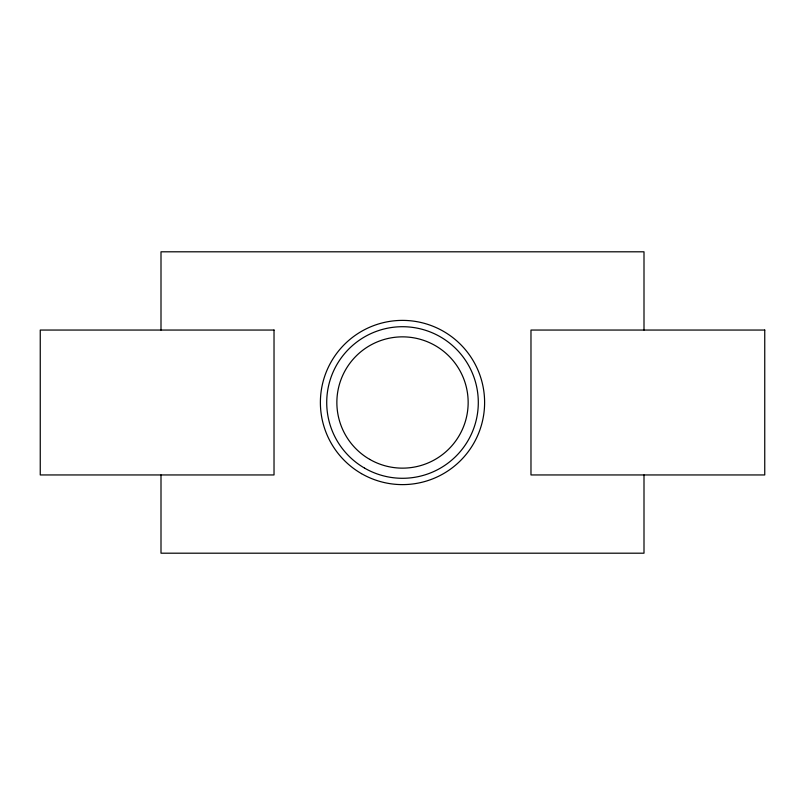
<?xml version="1.0" encoding="UTF-8"?>
<svg xmlns="http://www.w3.org/2000/svg" width="805" height="805" viewBox="0 0 805 805"><rect width="100%" height="100%" fill="white"/><g stroke="black" fill="none" stroke-linecap="round" stroke-linejoin="round"><path stroke-width="1.21" d="M644 330.05L644 251.804L161 251.804L161 330.05M644 474.95L644 553.196L161 553.196L161 474.95M274.022 330.05L40.25 330.05L40.25 474.95L274.022 474.95L274.022 330.05M764.75 330.05L530.978 330.05L530.978 474.95L764.75 474.95L764.75 330.05M361.445 473.612A82.11 82.11 0 0 0 484.61 402.5A82.11 82.11 0 0 0 361.445 331.388A82.11 82.11 0 0 0 361.445 473.612M369.676 459.353A65.658 65.658 0 0 0 468.158 402.5A65.658 65.658 0 0 0 369.676 345.647A65.658 65.658 0 0 0 369.676 459.353M364.605 468.138A75.801 75.801 0 0 0 478.301 402.5A75.801 75.801 0 0 0 364.605 336.862A75.801 75.801 0 0 0 364.605 468.138"/></g></svg>
